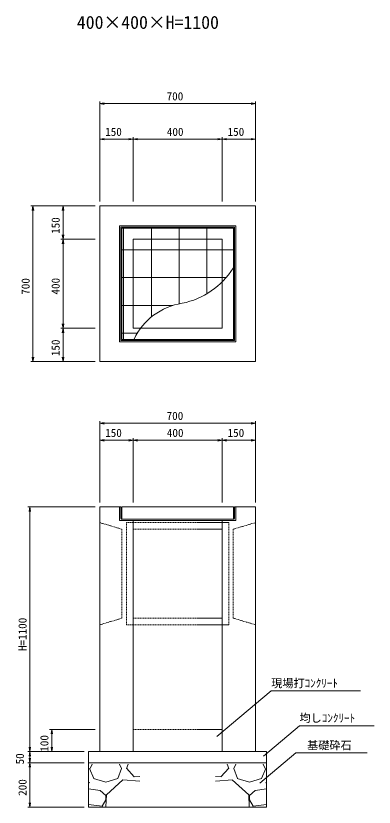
# Model space of a CAD drawing. Units: millimetres on the paper. Extents: x 0 to 841, y 0 to 594.
# Drawn here: x 382.8 to 463.3, y 120.5 to 298.5 of the extents above; entities that cross this region are included whole.
import ezdxf
from ezdxf.enums import TextEntityAlignment as Align

# ---------------------------------------------------------------- set-up
doc = ezdxf.new("R2010")
doc.units = ezdxf.units.MM
doc.linetypes.add('USER1', pattern=[0.375, 0.25, -0.125])
for name, color, linetype, lineweight in [('D-STR-DIM（寸法）', 7, 'Continuous', 18), ('D-STR-HTXT（旗揚げ）', 7, 'Continuous', 18), ('D-STR-STR1（構造物）', 4, 'Continuous', 18), ('D-STR-STRn（構造物）', 7, 'Continuous', 18), ('D-STR（構造物外形線）', 1, 'Continuous', 18)]:
    doc.layers.add(name, color=color, linetype=linetype, lineweight=lineweight)
doc.layers.add('D-STR-TXT（文字）', color=7, linetype='Continuous')
doc.layers.add('D-TTL-TXT（文字）', color=7, linetype='Continuous')
doc.styles.add('ＭＳ ゴシック', font='')
doc.styles.get('ＭＳ ゴシック').set_extended_font_data('MS Gothic')

msp = doc.modelspace()

# ---------------------------------------------------------------- linework, layer by layer
at = {"layer": 'D-STR-DIM（寸法）'}
for p, q in [((401.681, 256.742), (401.681, 279.242)), ((401.681, 278.742), (402.681, 278.909)), ((402.681, 278.575), (401.681, 278.742)), ((401.681, 278.742), (402.681, 278.742)), ((402.681, 278.742), (435.681, 278.742)), ((435.681, 278.909), (436.681, 278.742)), ((436.681, 278.742), (435.681, 278.575)), ((436.681, 278.742), (435.681, 278.742)), ((436.681, 256.742), (436.681, 279.242)), ((401.681, 256.742), (401.681, 271.242)), ((401.681, 270.742), (402.681, 270.909)), ((402.681, 270.575), (401.681, 270.742)), ((401.681, 270.742), (402.681, 270.742)), ((402.681, 270.742), (408.181, 270.742)), ((408.181, 270.909), (409.181, 270.742)), ((409.181, 270.742), (408.181, 270.575)), ((409.181, 270.742), (408.181, 270.742)), ((409.181, 256.742), (409.181, 271.242)), ((409.181, 256.742), (409.181, 271.242)), ((409.181, 270.742), (410.181, 270.909)), ((410.181, 270.575), (409.181, 270.742)), ((409.181, 270.742), (410.181, 270.742)), ((410.181, 270.742), (428.181, 270.742)), ((428.181, 270.909), (429.181, 270.742)), ((429.181, 270.742), (428.181, 270.575)), ((429.181, 270.742), (428.181, 270.742)), ((429.181, 256.742), (429.181, 271.242)), ((429.181, 256.742), (429.181, 271.242)), ((429.181, 270.742), (430.181, 270.909)), ((430.181, 270.575), (429.181, 270.742)), ((429.181, 270.742), (430.181, 270.742)), ((430.181, 270.742), (435.681, 270.742)), ((435.681, 270.909), (436.681, 270.742)), ((436.681, 270.742), (435.681, 270.575)), ((436.681, 270.742), (435.681, 270.742)), ((436.681, 256.742), (436.681, 271.242)), ((400.681, 255.742), (386.181, 255.742)), ((386.515, 254.742), (386.681, 255.742)), ((386.681, 255.742), (386.848, 254.742)), ((386.681, 255.742), (386.681, 254.742)), ((386.681, 254.742), (386.681, 221.742)), ((400.681, 255.742), (392.931, 255.742)), ((393.265, 254.742), (393.431, 255.742)), ((393.431, 255.742), (393.598, 254.742)), ((393.431, 255.742), (393.431, 254.742)), ((393.431, 254.742), (393.431, 249.242)), ((393.431, 248.242), (393.265, 249.242)), ((393.598, 249.242), (393.431, 248.242)), ((393.431, 248.242), (393.431, 249.242)), ((400.681, 248.242), (392.931, 248.242)), ((400.681, 248.242), (392.931, 248.242)), ((393.265, 247.242), (393.431, 248.242)), ((393.431, 248.242), (393.598, 247.242)), ((393.431, 248.242), (393.431, 247.242)), ((393.431, 247.242), (393.431, 229.242)), ((400.681, 228.242), (392.931, 228.242)), ((400.681, 228.242), (392.931, 228.242)), ((393.431, 228.242), (393.265, 229.242)), ((393.265, 227.242), (393.431, 228.242)), ((393.598, 229.242), (393.431, 228.242)), ((393.431, 228.242), (393.431, 229.242)), ((393.431, 228.242), (393.598, 227.242)), ((393.431, 228.242), (393.431, 227.242)), ((393.431, 227.242), (393.431, 221.742)), ((400.681, 220.742), (386.181, 220.742)), ((386.681, 220.742), (386.515, 221.742)), ((386.848, 221.742), (386.681, 220.742)), ((386.681, 220.742), (386.681, 221.742)), ((400.681, 220.742), (392.931, 220.742)), ((393.431, 220.742), (393.265, 221.742)), ((393.598, 221.742), (393.431, 220.742)), ((393.431, 220.742), (393.431, 221.742)), ((401.681, 189.042), (401.681, 207.371)), ((401.681, 206.871), (402.681, 207.038)), ((402.681, 206.705), (401.681, 206.871)), ((401.681, 206.871), (402.681, 206.871)), ((402.681, 206.871), (435.681, 206.871)), ((435.681, 207.038), (436.681, 206.871)), ((436.681, 206.871), (435.681, 206.705)), ((436.681, 206.871), (435.681, 206.871)), ((436.681, 189.042), (436.681, 207.371)), ((401.681, 189.042), (401.681, 203.542)), ((401.681, 203.042), (402.681, 203.209)), ((402.681, 202.876), (401.681, 203.042)), ((401.681, 203.042), (402.681, 203.042)), ((402.681, 203.042), (408.181, 203.042)), ((408.181, 203.209), (409.181, 203.042)), ((409.181, 203.042), (408.181, 202.876)), ((409.181, 203.042), (408.181, 203.042)), ((409.181, 189.042), (409.181, 203.542)), ((409.181, 189.042), (409.181, 203.542)), ((409.181, 203.042), (410.181, 203.209)), ((410.181, 202.876), (409.181, 203.042)), ((409.181, 203.042), (410.181, 203.042)), ((410.181, 203.042), (428.181, 203.042)), ((428.181, 203.209), (429.181, 203.042)), ((429.181, 203.042), (428.181, 202.876)), ((429.181, 203.042), (428.181, 203.042)), ((429.181, 189.042), (429.181, 203.542)), ((429.181, 189.042), (429.181, 203.542)), ((429.181, 203.042), (430.181, 203.209)), ((430.181, 202.876), (429.181, 203.042)), ((429.181, 203.042), (430.181, 203.042)), ((430.181, 203.042), (435.681, 203.042)), ((435.681, 203.209), (436.681, 203.042)), ((436.681, 203.042), (435.681, 202.876)), ((436.681, 203.042), (435.681, 203.042)), ((436.681, 189.042), (436.681, 203.542)), ((400.681, 188.042), (385.496, 188.042)), ((385.829, 187.042), (385.996, 188.042)), ((385.996, 188.042), (386.162, 187.042)), ((385.996, 188.042), (385.996, 187.042)), ((385.996, 187.042), (385.996, 134.042)), ((400.681, 138.042), (390.405, 138.042)), ((390.738, 137.042), (390.905, 138.042)), ((390.905, 138.042), (391.072, 137.042)), ((390.905, 138.042), (390.905, 137.042)), ((390.905, 134.042), (390.905, 137.042)), ((385.996, 133.042), (385.829, 134.042)), ((386.162, 134.042), (385.996, 133.042)), ((385.996, 133.042), (385.996, 134.042)), ((390.905, 133.042), (390.738, 134.042)), ((391.072, 134.042), (390.905, 133.042)), ((390.905, 133.042), (390.905, 134.042)), ((398.181, 133.042), (385.496, 133.042)), ((395.681, 133.042), (385.496, 133.042)), ((385.829, 132.042), (385.996, 133.042)), ((385.996, 133.042), (386.162, 132.042)), ((385.996, 133.042), (385.996, 132.042)), ((385.996, 132.042), (385.996, 131.542)), ((398.181, 133.042), (390.405, 133.042)), ((398.181, 130.542), (385.496, 130.542)), ((398.181, 130.542), (385.496, 130.542)), ((385.996, 130.542), (385.829, 131.542)), ((385.829, 129.542), (385.996, 130.542)), ((386.162, 131.542), (385.996, 130.542)), ((385.996, 130.542), (385.996, 131.542)), ((385.996, 130.542), (386.162, 129.542)), ((385.996, 130.542), (385.996, 129.542)), ((385.996, 129.542), (385.996, 121.542)), ((385.996, 120.542), (385.829, 121.542)), ((386.162, 121.542), (385.996, 120.542)), ((385.996, 120.542), (385.996, 121.542)), ((398.181, 120.542), (385.496, 120.542))]:
    msp.add_line(p, q, dxfattribs=at)
at = {"layer": 'D-STR-HTXT（旗揚げ）'}
for p, q in [((428.018, 136.468), (440.204, 146.683)), ((460.238, 146.683), (440.204, 146.683)), ((438.437, 132.044), (446.561, 138.854)), ((463.328, 138.854), (446.561, 138.854)), ((437.64, 125.917), (445.764, 132.727)), ((461.738, 132.727), (445.764, 132.727))]:
    msp.add_line(p, q, dxfattribs=at)
at = {"layer": 'D-STR-STR1（構造物）'}
for p, q in [((432.231, 251.292), (406.131, 251.292)), ((406.131, 225.192), (406.131, 251.292)), ((431.931, 250.992), (406.431, 250.992)), ((406.431, 225.492), (406.431, 250.992)), ((431.931, 225.492), (431.931, 250.992)), ((432.231, 225.192), (432.231, 251.292)), ((431.706, 250.767), (406.656, 250.767)), ((406.656, 225.717), (406.656, 250.767)), ((407.026, 225.792), (407.026, 250.692)), ((413.276, 248.242), (413.276, 250.692)), ((419.526, 248.242), (419.526, 250.692)), ((425.776, 248.242), (425.776, 250.692)), ((431.706, 225.717), (431.706, 250.767)), ((413.276, 230.756), (413.276, 248.242)), ((419.526, 233.728), (419.526, 248.242)), ((425.776, 236.005), (425.776, 248.242)), ((409.181, 245.871), (406.731, 245.871)), ((429.181, 245.871), (409.181, 245.871)), ((431.631, 245.871), (429.181, 245.871)), ((409.181, 239.621), (406.731, 239.621)), ((429.181, 239.621), (409.181, 239.621)), ((430.063, 239.621), (429.181, 239.621)), ((409.181, 233.371), (406.731, 233.371)), ((418.138, 233.371), (409.181, 233.371)), ((410.103, 227.121), (406.731, 227.121)), ((432.231, 225.192), (406.131, 225.192)), ((431.931, 225.492), (406.431, 225.492)), ((431.706, 225.717), (406.656, 225.717)), ((406.131, 188.042), (406.131, 184.992)), ((406.131, 184.992), (406.131, 188.042)), ((406.131, 188.042), (406.431, 188.042)), ((406.431, 188.042), (406.431, 185.442)), ((431.706, 188.042), (406.656, 188.042)), ((406.656, 188.042), (406.656, 185.292)), ((431.706, 188.042), (431.706, 185.292)), ((432.231, 188.042), (431.931, 188.042)), ((431.931, 188.042), (431.931, 185.442)), ((432.231, 184.992), (432.231, 188.042)), ((406.581, 185.292), (431.781, 185.292)), ((406.131, 184.992), (432.231, 184.992))]:
    msp.add_line(p, q, dxfattribs=at)
at = {"layer": 'D-STR-STR1（構造物）', "color": 7, "linetype": 'USER1'}
msp.add_line((409.181, 138.042), (429.181, 138.042), dxfattribs=at)
at = {"layer": 'D-STR-STR1（構造物）'}
for centre, radius, start, end in [((416.756, 251.047), 17.54, 281.32267, 328.0058), ((422.425, 219.57), 14.451, 98.86108, 154.49792), ((406.581, 185.442), 0.15, 180, 270), ((431.781, 185.442), 0.15, 270, 0)]:
    msp.add_arc(centre, radius, start, end, dxfattribs=at)
at = {"layer": 'D-STR-STRn（構造物）'}
for p, q in [((401.681, 133.042), (399.181, 133.042)), ((401.681, 133.042), (399.181, 133.042)), ((401.681, 133.042), (399.181, 133.042)), ((399.181, 133.042), (399.181, 120.542)), ((436.681, 133.042), (439.181, 133.042)), ((439.181, 133.042), (439.181, 120.542)), ((439.181, 130.542), (399.181, 130.542)), ((399.534, 129.261), (399.956, 130.246)), ((406.109, 130.246), (406.564, 129.258)), ((407.681, 129.254), (408.053, 130.246)), ((430.681, 129.254), (430.309, 130.246)), ((432.254, 130.246), (431.798, 129.258)), ((438.828, 129.261), (438.406, 130.246)), ((399.36, 129.257), (400.32, 127.017)), ((405.768, 127.006), (406.568, 129.246)), ((409.441, 127.363), (407.681, 129.283)), ((428.921, 127.363), (430.681, 129.283)), ((432.595, 127.006), (431.795, 129.246)), ((439.003, 129.257), (438.043, 127.017)), ((400.308, 127.002), (403.028, 126.202)), ((403.057, 126.201), (405.777, 127.001)), ((406.896, 126.698), (403.216, 123.338)), ((410.673, 126.357), (406.886, 126.673)), ((410.673, 127.464), (409.423, 127.355)), ((427.689, 127.464), (428.939, 127.355)), ((427.689, 126.357), (431.476, 126.673)), ((431.466, 126.698), (435.146, 123.338)), ((435.305, 126.201), (432.585, 127.001)), ((438.054, 127.002), (435.334, 126.202)), ((399.365, 126.057), (399.181, 126.118)), ((399.181, 125.962), (399.346, 126.061)), ((401.783, 124.31), (399.181, 124.7)), ((436.579, 124.31), (439.181, 124.7)), ((438.998, 126.057), (439.181, 126.118)), ((439.181, 125.962), (439.017, 126.061)), ((403.059, 123.157), (401.779, 124.277)), ((403.041, 122.217), (403.041, 123.177)), ((403.206, 123.332), (403.078, 120.646)), ((435.157, 123.332), (435.285, 120.646)), ((435.303, 123.157), (436.583, 124.277)), ((435.321, 122.217), (435.321, 123.177)), ((399.181, 121.138), (402.247, 120.77)), ((402.222, 120.771), (403.022, 122.211)), ((436.141, 120.771), (435.341, 122.211)), ((439.181, 121.138), (436.115, 120.77)), ((399.181, 120.542), (439.181, 120.542))]:
    msp.add_line(p, q, dxfattribs=at)
at = {"layer": 'D-STR（構造物外形線）'}
for p, q in [((401.681, 255.742), (436.681, 255.742)), ((401.681, 220.742), (401.681, 255.742)), ((436.681, 220.742), (436.681, 255.742)), ((409.181, 248.242), (429.181, 248.242)), ((409.181, 228.242), (409.181, 248.242)), ((429.181, 228.242), (429.181, 248.242)), ((409.181, 228.242), (429.181, 228.242)), ((401.681, 220.742), (436.681, 220.742)), ((401.681, 133.042), (401.681, 188.042)), ((401.681, 188.042), (406.131, 188.042)), ((432.231, 188.042), (436.681, 188.042)), ((436.681, 133.042), (436.681, 188.042)), ((409.181, 133.042), (409.181, 184.992)), ((429.181, 133.042), (429.181, 184.992)), ((401.681, 133.042), (436.681, 133.042))]:
    msp.add_line(p, q, dxfattribs=at)
at = {"layer": 'D-STR（構造物外形線）', "linetype": 'USER1'}
for p, q in [((401.681, 184.542), (406.681, 183.042)), ((407.681, 184.542), (430.681, 184.542)), ((407.681, 161.542), (407.681, 184.542)), ((430.681, 161.542), (430.681, 184.542)), ((431.681, 183.042), (436.681, 184.542)), ((406.681, 163.042), (406.681, 183.042)), ((409.181, 183.042), (429.181, 183.042)), ((409.181, 163.042), (409.181, 183.042)), ((429.181, 163.042), (429.181, 183.042)), ((431.681, 163.042), (431.681, 183.042)), ((401.681, 161.542), (406.681, 163.042)), ((409.181, 163.042), (429.181, 163.042)), ((431.681, 163.042), (436.681, 161.542)), ((407.681, 161.542), (430.681, 161.542))]:
    msp.add_line(p, q, dxfattribs=at)

# ---------------------------------------------------------------- texts
at = {"layer": 'D-STR-DIM（寸法）', "style": 'ＭＳ ゴシック'}
for s, p in [('700', (416.707, 278.942)), ('150', (402.899, 270.942)), ('400', (416.757, 270.942)), ('150', (430.399, 270.942)), ('700', (416.707, 207.071)), ('150', (402.899, 203.242)), ('400', (416.757, 203.242)), ('150', (430.399, 203.242))]:
    msp.add_text(s, height=1.833, dxfattribs=at).set_placement(p, align=Align.BOTTOM_LEFT)
for s, p in [('150', (393.231, 249.46)), ('700', (386.481, 235.767)), ('400', (393.231, 235.818)), ('150', (393.231, 221.96)), ('H=1100', (385.796, 155.657)), ('100', (390.705, 133.011)), ('50', (385.196, 130.162)), ('200', (385.796, 123.093))]:
    msp.add_text(s, height=1.833, rotation=90, dxfattribs=at).set_placement(p, align=Align.BOTTOM_LEFT)
at = {"layer": 'D-STR-TXT（文字）', "style": 'ＭＳ ゴシック'}
for s, p in [('現場打ｺﾝｸﾘｰﾄ', (440.204, 146.936)), ('均しｺﾝｸﾘｰﾄ', (446.561, 139.106)), ('基礎砕石', (448.264, 132.979))]:
    msp.add_text(s, height=1.833, dxfattribs=at).set_placement(p, align=Align.BOTTOM_LEFT)
at = {"layer": 'D-TTL-TXT（文字）', "style": 'ＭＳ ゴシック'}
msp.add_text('400×400×H=1100', height=2.933, dxfattribs=at).set_placement((396.537, 294.679), align=Align.BOTTOM_LEFT)

doc.saveas('drawing.dxf')
